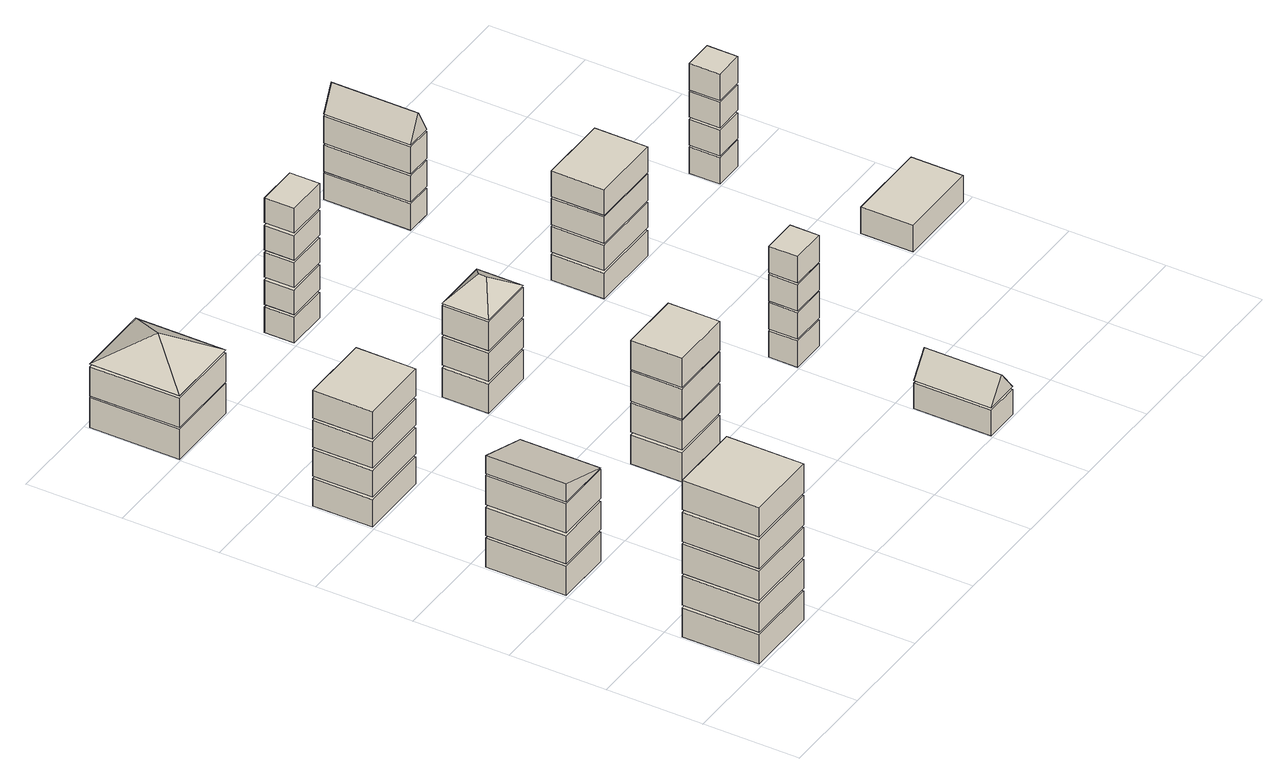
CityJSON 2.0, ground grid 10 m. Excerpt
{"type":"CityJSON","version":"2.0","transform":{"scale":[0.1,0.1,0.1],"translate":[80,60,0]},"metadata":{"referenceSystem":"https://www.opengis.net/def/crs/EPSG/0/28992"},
"CityObjects":{
"building1":{"type":"Building","attributes":{"roofType":"Flat","yearOfConstruction":1950,"function":"Residential","storeysAboveGround":5},"geometry":[{"type":"Solid","lod":"2","boundaries":[[[[0,1,2,3]],[[4,5,6,7]],[[2,4,7,3]],[[1,5,4,2]],[[0,6,5,1]],[[3,7,6,0]],[[8,9,10,11]],[[12,13,14,15]],[[10,12,15,11]],[[9,13,12,10]],[[8,14,13,9]],[[11,15,14,8]],[[16,17,18,19]],[[20,21,22,23]],[[18,20,23,19]],[[17,21,20,18]],[[16,22,21,17]],[[19,23,22,16]],[[24,25,26,27]],[[28,29,30,31]],[[26,28,31,27]],[[25,29,28,26]],[[24,30,29,25]],[[27,31,30,24]],[[32,33,34,35]],[[36,37,38,39]],[[34,36,39,35]],[[33,37,36,34]],[[32,38,37,33]],[[35,39,38,32]]]]}]},
"building2":{"type":"Building","attributes":{"roofType":"Shed","yearOfConstruction":1957,"function":"Residential","storeysAboveGround":3},"geometry":[{"type":"Solid","lod":"2","boundaries":[[[[40,41,42,43]],[[44,45,46,47]],[[42,44,47,43]],[[41,45,44,42]],[[40,46,45,41]],[[43,47,46,40]],[[48,49,50,51]],[[52,53,54,55]],[[50,52,55,51]],[[49,53,52,50]],[[48,54,53,49]],[[51,55,54,48]],[[56,57,58,59]],[[60,61,62,63]],[[58,60,63,59]],[[57,61,60,58]],[[56,62,61,57]],[[59,63,62,56]],[[64,65,66,67]],[[66,65,68,69]],[[66,69,67]],[[64,68,65]],[[69,68,64,67]]]]}]},
"building3":{"type":"Building","attributes":{"roofType":"Flat","yearOfConstruction":1968,"function":"Industrial","storeysAboveGround":4},"geometry":[{"type":"Solid","lod":"2","boundaries":[[[[70,71,72,73]],[[74,75,76,77]],[[72,74,77,73]],[[71,75,74,72]],[[70,76,75,71]],[[73,77,76,70]],[[78,79,80,81]],[[82,83,84,85]],[[80,82,85,81]],[[79,83,82,80]],[[78,84,83,79]],[[81,85,84,78]],[[86,87,88,89]],[[90,91,92,93]],[[88,90,93,89]],[[87,91,90,88]],[[86,92,91,87]],[[89,93,92,86]],[[94,95,96,97]],[[98,99,100,101]],[[96,98,101,97]],[[95,99,98,96]],[[94,100,99,95]],[[97,101,100,94]]]]}]},
"building4":{"type":"Building","attributes":{"roofType":"Pyramidal","yearOfConstruction":1987,"function":"Residential","storeysAboveGround":2},"geometry":[{"type":"Solid","lod":"2","boundaries":[[[[102,103,104,105]],[[106,107,108,109]],[[104,106,109,105]],[[103,107,106,104]],[[102,108,107,103]],[[105,109,108,102]],[[110,111,112,113]],[[114,115,116,117]],[[112,114,117,113]],[[111,115,114,112]],[[110,116,115,111]],[[113,117,116,110]],[[118,119,120,121]],[[120,122,121]],[[119,122,120]],[[118,122,119]],[[121,122,118]]]]}]},
"building5":{"type":"Building","attributes":{"roofType":"Flat","yearOfConstruction":1965,"function":"Residential","storeysAboveGround":4},"geometry":[{"type":"Solid","lod":"2","boundaries":[[[[123,124,125,126]],[[127,128,129,130]],[[125,127,130,126]],[[124,128,127,125]],[[123,129,128,124]],[[126,130,129,123]],[[131,132,133,134]],[[135,136,137,138]],[[133,135,138,134]],[[132,136,135,133]],[[131,137,136,132]],[[134,138,137,131]],[[139,140,141,142]],[[143,144,145,146]],[[141,143,146,142]],[[140,144,143,141]],[[139,145,144,140]],[[142,146,145,139]],[[147,148,149,150]],[[151,152,153,154]],[[149,151,154,150]],[[148,152,151,149]],[[147,153,152,148]],[[150,154,153,147]]]]}]},
"building6":{"type":"Building","attributes":{"roofType":"Hipped","yearOfConstruction":1985,"function":"Residential","storeysAboveGround":3},"geometry":[{"type":"Solid","lod":"2","boundaries":[[[[155,156,157,158]],[[159,160,161,162]],[[157,159,162,158]],[[156,160,159,157]],[[155,161,160,156]],[[158,162,161,155]],[[163,164,165,166]],[[167,168,169,170]],[[165,167,170,166]],[[164,168,167,165]],[[163,169,168,164]],[[166,170,169,163]],[[171,172,173,174]],[[175,176,177,178]],[[173,175,178,174]],[[172,176,175,173]],[[171,177,176,172]],[[174,178,177,171]],[[179,180,181]],[[182,183,180,179]],[[184,183,182]],[[181,180,183,184]],[[184,182,179,181]]]]}]},
"building7":{"type":"Building","attributes":{"roofType":"Flat","yearOfConstruction":1975,"function":"Residential","storeysAboveGround":5},"geometry":[{"type":"Solid","lod":"2","boundaries":[[[[185,186,187,188]],[[189,190,191,192]],[[187,189,192,188]],[[186,190,189,187]],[[185,191,190,186]],[[188,192,191,185]],[[193,194,195,196]],[[197,198,199,200]],[[195,197,200,196]],[[194,198,197,195]],[[193,199,198,194]],[[196,200,199,193]],[[201,202,203,204]],[[205,206,207,208]],[[203,205,208,204]],[[202,206,205,203]],[[201,207,206,202]],[[204,208,207,201]],[[209,210,211,212]],[[213,214,215,216]],[[211,213,216,212]],[[210,214,213,211]],[[209,215,214,210]],[[212,216,215,209]],[[217,218,219,220]],[[221,222,223,224]],[[219,221,224,220]],[[218,222,221,219]],[[217,223,222,218]],[[220,224,223,217]]]]}]},
"building8":{"type":"Building","attributes":{"roofType":"Gabled","yearOfConstruction":1998,"function":"Residential","storeysAboveGround":1},"geometry":[{"type":"Solid","lod":"2","boundaries":[[[[225,226,227,228]],[[229,230,231,232]],[[227,229,232,228]],[[226,230,229,227]],[[225,231,230,226]],[[228,232,231,225]],[[233,234,235]],[[236,237,234,233]],[[238,237,236]],[[235,234,237,238]],[[238,236,233,235]]]]}]},
"building9":{"type":"Building","attributes":{"roofType":"Flat","yearOfConstruction":1973,"function":"Residential","storeysAboveGround":4},"geometry":[{"type":"Solid","lod":"2","boundaries":[[[[239,240,241,242]],[[243,244,245,246]],[[241,243,246,242]],[[240,244,243,241]],[[239,245,244,240]],[[242,246,245,239]],[[247,248,249,250]],[[251,252,253,254]],[[249,251,254,250]],[[248,252,251,249]],[[247,253,252,248]],[[250,254,253,247]],[[255,256,257,258]],[[259,260,261,262]],[[257,259,262,258]],[[256,260,259,257]],[[255,261,260,256]],[[258,262,261,255]],[[263,264,265,266]],[[267,268,269,270]],[[265,267,270,266]],[[264,268,267,265]],[[263,269,268,264]],[[266,270,269,263]]]]}]},
"building10":{"type":"Building","attributes":{"roofType":"Flat","yearOfConstruction":1946,"function":"Residential","storeysAboveGround":4},"geometry":[{"type":"Solid","lod":"2","boundaries":[[[[271,272,273,274]],[[275,276,277,278]],[[273,275,278,274]],[[272,276,275,273]],[[271,277,276,272]],[[274,278,277,271]],[[279,280,281,282]],[[283,284,285,286]],[[281,283,286,282]],[[280,284,283,281]],[[279,285,284,280]],[[282,286,285,279]],[[287,288,289,290]],[[291,292,293,294]],[[289,291,294,290]],[[288,292,291,289]],[[287,293,292,288]],[[290,294,293,287]],[[295,296,297,298]],[[299,300,301,302]],[[297,299,302,298]],[[296,300,299,297]],[[295,301,300,296]],[[298,302,301,295]]]]}]},
"building11":{"type":"Building","attributes":{"roofType":"Gabled","yearOfConstruction":1952,"function":"Industrial","storeysAboveGround":3},"geometry":[{"type":"Solid","lod":"2","boundaries":[[[[303,304,305,306]],[[307,308,309,310]],[[305,307,310,306]],[[304,308,307,305]],[[303,309,308,304]],[[306,310,309,303]],[[311,312,313,314]],[[315,316,317,318]],[[313,315,318,314]],[[312,316,315,313]],[[311,317,316,312]],[[314,318,317,311]],[[319,320,321,322]],[[323,324,325,326]],[[321,323,326,322]],[[320,324,323,321]],[[319,325,324,320]],[[322,326,325,319]],[[327,328,329]],[[330,331,328,327]],[[332,331,330]],[[329,328,331,332]],[[332,330,327,329]]]]}]},
"building12":{"type":"Building","attributes":{"roofType":"Flat","yearOfConstruction":1957,"function":"Residential","storeysAboveGround":1},"geometry":[{"type":"Solid","lod":"2","boundaries":[[[[333,334,335,336]],[[337,338,339,340]],[[335,337,340,336]],[[334,338,337,335]],[[333,339,338,334]],[[336,340,339,333]]]]}]},
"building13":{"type":"Building","attributes":{"roofType":"Flat","yearOfConstruction":1956,"function":"Residential","storeysAboveGround":4},"geometry":[{"type":"Solid","lod":"2","boundaries":[[[[341,342,343,344]],[[345,346,347,348]],[[343,345,348,344]],[[342,346,345,343]],[[341,347,346,342]],[[344,348,347,341]],[[349,350,351,352]],[[353,354,355,356]],[[351,353,356,352]],[[350,354,353,351]],[[349,355,354,350]],[[352,356,355,349]],[[357,358,359,360]],[[361,362,363,364]],[[359,361,364,360]],[[358,362,361,359]],[[357,363,362,358]],[[360,364,363,357]],[[365,366,367,368]],[[369,370,371,372]],[[367,369,372,368]],[[366,370,369,367]],[[365,371,370,366]],[[368,372,371,365]]]]}]}
},
"vertices":[
[3,83,1],[80,83,1],[80,3,1],[3,3,1],[80,3,33],[80,83,33],[3,83,33],[3,3,33],[3,83,36],[80,83,36],[80,3,36],[3,3,36],[80,3,68],[80,83,68],[3,83,68],[3,3,68],[3,83,71],[80,83,71],[80,3,71],[3,3,71],[80,3,103],[80,83,103],[3,83,103],[3,3,103],[3,83,106],[80,83,106],[80,3,106],[3,3,106],[80,3,138],[80,83,138],[3,83,138],[3,3,138],[3,83,141],[80,83,141],[80,3,141],[3,3,141],[80,3,173],[80,83,173],[3,83,173],[3,3,173],
[3,286,1],[63,286,1],[63,203,1],[3,203,1],[63,203,33],[63,286,33],[3,286,33],[3,203,33],[3,286,36],[63,286,36],[63,203,36],[3,203,36],[63,203,67],[63,286,67],[3,286,67],[3,203,67],[3,286,70],[63,286,70],[63,203,70],[3,203,70],[63,203,102],[63,286,102],[3,286,102],[3,203,102],[3,286,104],[63,286,104],[63,203,104],[3,203,104],[3,286,124],[3,203,124],
[3,465,1],[78,465,1],[78,403,1],[3,403,1],[78,403,31],[78,465,31],[3,465,31],[3,403,31],[3,465,34],[78,465,34],[78,403,34],[3,403,34],[78,403,63],[78,465,63],[3,465,63],[3,403,63],[3,465,66],[78,465,66],[78,403,66],[3,403,66],[78,403,95],[78,465,95],[3,465,95],[3,403,95],[3,465,98],[78,465,98],[78,403,98],[3,403,98],[78,403,128],[78,465,128],[3,465,128],[3,403,128],
[2,695,1],[82,695,1],[82,602,1],[2,602,1],[82,602,34],[82,695,34],[2,695,34],[2,602,34],[2,695,36],[82,695,36],[82,602,36],[2,602,36],[82,602,68],[82,695,68],[2,695,68],[2,602,68],[2,695,71],[82,695,71],[82,602,71],[2,602,71],[42,648,98],
[202,255,1],[267,255,1],[267,202,1],[202,202,1],[267,202,33],[267,255,33],[202,255,33],[202,202,33],[202,255,36],[267,255,36],[267,202,36],[202,202,36],[267,202,68],[267,255,68],[202,255,68],[202,202,68],[202,255,70],[267,255,70],[267,202,70],[202,202,70],[267,202,103],[267,255,103],[202,255,103],[202,202,103],[202,255,105],[267,255,105],[267,202,105],[202,202,105],[267,202,137],[267,255,137],[202,255,137],[202,202,137],
[202,450,1],[262,450,1],[262,402,1],[202,402,1],[262,402,33],[262,450,33],[202,450,33],[202,402,33],[202,450,36],[262,450,36],[262,402,36],[202,402,36],[262,402,67],[262,450,67],[202,450,67],[202,402,67],[202,450,70],[262,450,70],[262,402,70],[202,402,70],[262,402,102],[262,450,102],[202,450,102],[202,402,102],[262,402,104],[232,422,125],[202,402,104],[262,450,104],[232,430,125],[202,450,104],
[204,635,1],[248,635,1],[248,604,1],[204,604,1],[248,604,29],[248,635,29],[204,635,29],[204,604,29],[204,635,32],[248,635,32],[248,604,32],[204,604,32],[248,604,59],[248,635,59],[204,635,59],[204,604,59],[204,635,62],[248,635,62],[248,604,62],[204,604,62],[248,604,89],[248,635,89],[204,635,89],[204,604,89],[204,635,92],[248,635,92],[248,604,92],[204,604,92],[248,604,119],[248,635,119],[204,635,119],[204,604,119],[204,635,122],[248,635,122],[248,604,122],[204,604,122],[248,604,149],[248,635,149],[204,635,149],[204,604,149],
[402,82,1],[439,82,1],[439,2,1],[402,2,1],[439,2,29],[439,82,29],[402,82,29],[402,2,29],[439,2,32],[420,2,57],[402,2,32],[439,82,32],[420,82,57],[402,82,32],
[402,232,1],[439,232,1],[439,202,1],[402,202,1],[439,202,30],[439,232,30],[402,232,30],[402,202,30],[402,232,32],[439,232,32],[439,202,32],[402,202,32],[439,202,61],[439,232,61],[402,232,61],[402,202,61],[402,232,63],[439,232,63],[439,202,63],[402,202,63],[439,202,92],[439,232,92],[402,232,92],[402,202,92],[402,232,94],[439,232,94],[439,202,94],[402,202,94],[439,202,123],[439,232,123],[402,232,123],[402,202,123],
[402,457,1],[477,457,1],[477,402,1],[402,402,1],[477,402,29],[477,457,29],[402,457,29],[402,402,29],[402,457,32],[477,457,32],[477,402,32],[402,402,32],[477,402,60],[477,457,60],[402,457,60],[402,402,60],[402,457,62],[477,457,62],[477,402,62],[402,402,62],[477,402,91],[477,457,91],[402,457,91],[402,402,91],[402,457,93],[477,457,93],[477,402,93],[402,402,93],[477,402,121],[477,457,121],[402,457,121],[402,402,121],
[402,692,1],[429,692,1],[429,602,1],[402,602,1],[429,602,30],[429,692,30],[402,692,30],[402,602,30],[402,692,32],[429,692,32],[429,602,32],[402,602,32],[429,602,61],[429,692,61],[402,692,61],[402,602,61],[402,692,63],[429,692,63],[429,602,63],[402,602,63],[429,602,93],[429,692,93],[402,692,93],[402,602,93],[429,602,95],[415,602,122],[402,602,95],[429,692,95],[415,692,122],[402,692,95],
[603,257,1],[690,257,1],[690,203,1],[603,203,1],[690,203,30],[690,257,30],[603,257,30],[603,203,30],
[602,434,1],[633,434,1],[633,402,1],[602,402,1],[633,402,30],[633,434,30],[602,434,30],[602,402,30],[602,434,32],[633,434,32],[633,402,32],[602,402,32],[633,402,60],[633,434,60],[602,434,60],[602,402,60],[602,434,63],[633,434,63],[633,402,63],[602,402,63],[633,402,91],[633,434,91],[602,434,91],[602,402,91],[602,434,93],[633,434,93],[633,402,93],[602,402,93],[633,402,122],[633,434,122],[602,434,122],[602,402,122]
]}
